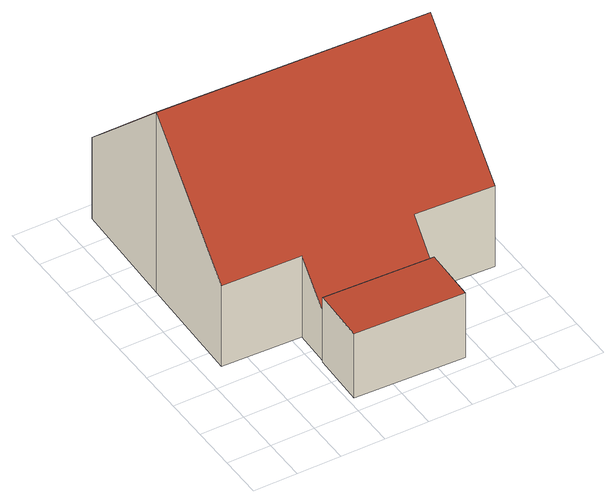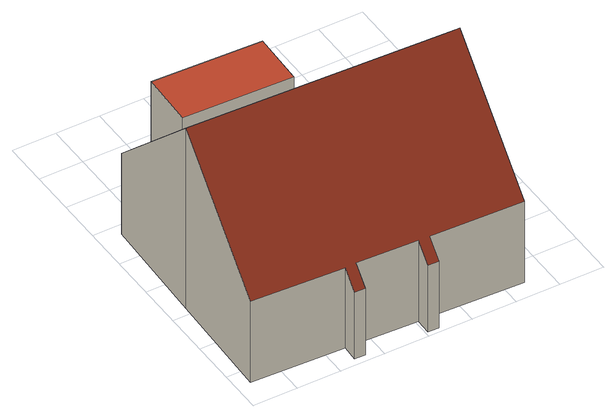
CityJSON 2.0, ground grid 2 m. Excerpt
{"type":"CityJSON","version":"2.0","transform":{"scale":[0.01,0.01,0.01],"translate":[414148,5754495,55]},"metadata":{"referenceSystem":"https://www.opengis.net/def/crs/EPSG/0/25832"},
"CityObjects":{
"building1":{"type":"Building","attributes":{"Gemeindeschluessel":"05515000","Geometrietyp2DReferenz":"3000","function":"51009_1610","roofType":"1000","measuredHeight":3.29},"geometry":[{"type":"Solid","lod":"2","boundaries":[[[[0,1,2,3]],[[4,5,1,0]],[[6,7,5,4]],[[3,2,7,6]],[[4,0,3,6]],[[1,5,7,2]]]],"semantics":{"surfaces":[{"type":"WallSurface"},{"type":"RoofSurface"},{"type":"GroundSurface"}],"values":[[0,0,0,0,1,2]]}}]},
"building2":{"type":"Building","attributes":{"Gemeindeschluessel":"05515000","Geometrietyp2DReferenz":"3000","function":"31001_1000","roofType":"3100","measuredHeight":9.21},"address":[{"country":"Germany","locality":"Münster","thoroughfareNumber":"151","thoroughfareName":"Telgter Straße"}],"geometry":[{"type":"Solid","lod":"2","boundaries":[[[[8,9,10,11]],[[12,13,9,8]],[[14,15,13,12]],[[16,17,15,14]],[[18,19,17,16]],[[20,21,19,18]],[[22,23,21,20]],[[24,25,23,22]],[[26,27,25,24]],[[28,29,27,26]],[[30,31,29,28]],[[32,33,31,30]],[[34,35,33,32]],[[36,37,35,34]],[[38,39,37,36]],[[40,41,39,38]],[[42,43,41,40]],[[11,10,43,42]],[[36,34,32,30,28,26,24,38]],[[22,20,18,16,14,12,8,11,42,40,38,24]],[[9,13,15,17,19,21,23,25,27,29,31,33,35,37,39,41,43,10]]]],"semantics":{"surfaces":[{"type":"WallSurface"},{"type":"RoofSurface"},{"type":"GroundSurface"}],"values":[[0,0,0,0,0,0,0,0,0,0,0,0,0,0,0,0,0,0,1,1,2]]}}]}
},
"vertices":[
[924,56,381],[924,56,52],[934,306,52],[934,306,381],[425,74,381],[425,74,52],[434,324,381],[434,324,52],
[592,1581,398],[592,1581,59],[542,1582,59],[542,1582,398],[590,1507,471],[590,1507,59],[869,1496,472],[869,1496,59],[872,1571,398],[872,1571,59],[921,1569,398],[921,1569,59],[918,1496,470],[918,1496,59],[1341,1479,472],[1341,1479,59],[1322,967,980],[1322,967,59],[1303,455,472],[1303,455,59],[943,471,475],[943,471,59],[934,306,312],[934,306,59],[434,324,312],[434,324,59],[441,486,472],[441,486,59],[79,498,472],[79,498,59],[98,1011,980],[98,1011,59],[116,1523,472],[116,1523,59],[540,1508,471],[540,1508,59]
]}
